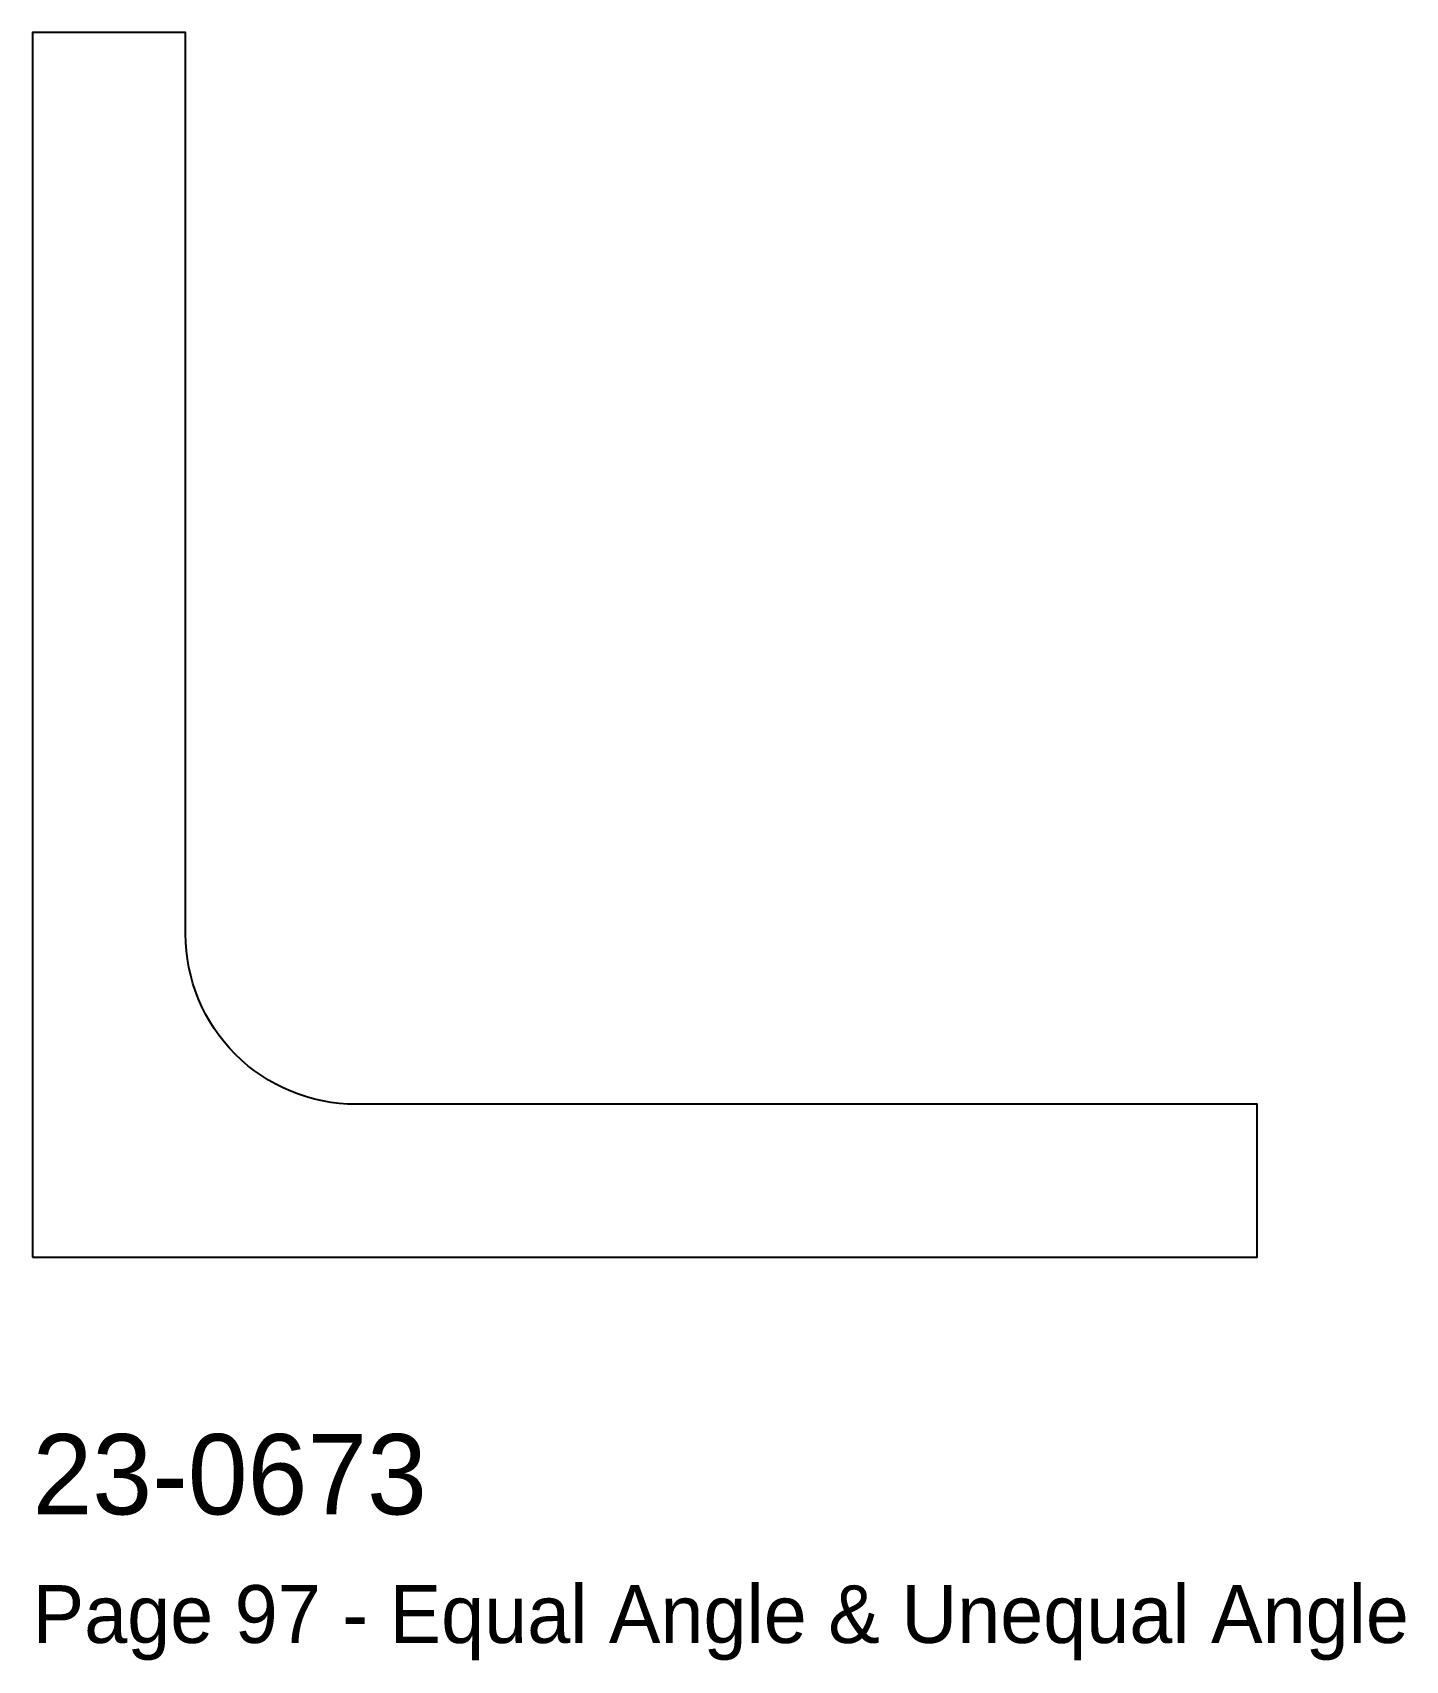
# Model space of a CAD drawing. Header units: millimetres. Extents: x 0 to 42.7, y -12.5 to 38.1.
import ezdxf

# ---------------------------------------------------------------- set-up
doc = ezdxf.new("R2010")
doc.units = ezdxf.units.MM
doc.layers.add('INFO', color=7, linetype='Continuous')
doc.layers.add('PROFILE', color=7, linetype='Continuous')

msp = doc.modelspace()

# ---------------------------------------------------------------- linework, layer by layer
at = {"layer": 'PROFILE'}
msp.add_lwpolyline([(0, 0), (38.1, 0), (38.1, 4.76), (10.06, 4.76, -0.414214), (4.76, 10.06), (4.76, 38.1), (0, 38.1)], format="xyb", close=True, dxfattribs=at)

# ---------------------------------------------------------------- texts
at = {"layer": 'INFO'}
for s, height, p in [('23-0673', 2.5, (0, -8)), ('Page 97 - Equal Angle & Unequal Angle', 1.8, (0, -12))]:
    msp.add_text(s, height=height, dxfattribs=at).set_placement(p)

doc.saveas('drawing.dxf')
